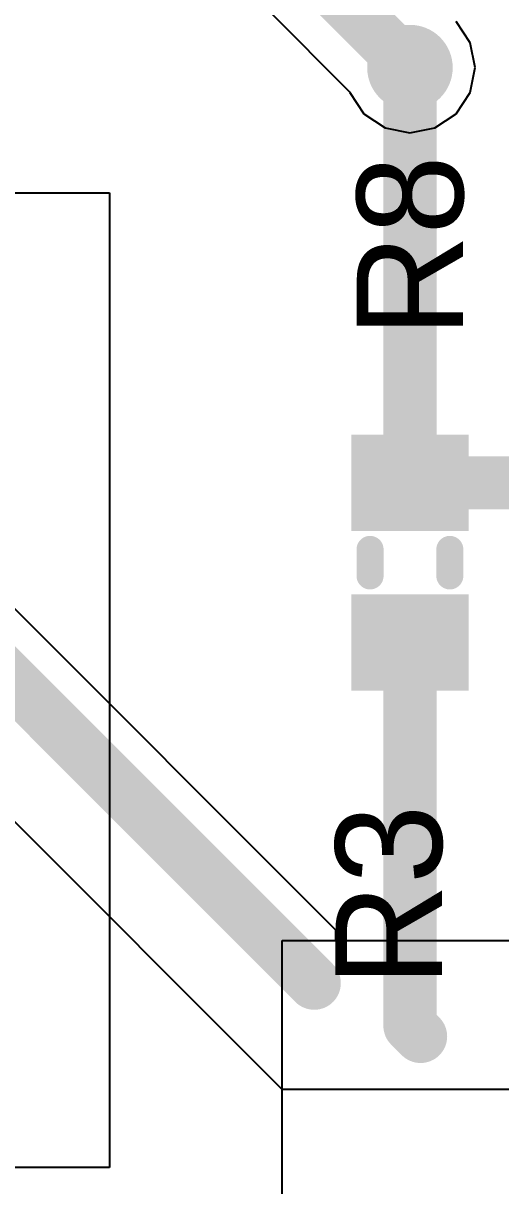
# Model space of a CAD drawing. Header units: millimetres. Extents: x -0.1 to 49.1, y -0.1 to 70.1.
# Drawn here: x 32.36 to 36.85, y 48 to 58.92 of the extents above; entities that cross this region are included whole.
import ezdxf

# ---------------------------------------------------------------- set-up
doc = ezdxf.new("R2010")
doc.units = ezdxf.units.MM
for name, color, linetype in [('BottomLayer', 5, 'Continuous'), ('BottomSolder', 6, 'Continuous'), ('MultiLayer', 9, 'Continuous'), ('TopLayer', 1, 'Continuous'), ('TopOverlay', 2, 'Continuous'), ('TopPaste', 8, 'Continuous'), ('TopSolder', 216, 'Continuous')]:
    doc.layers.add(name, color=color, linetype=linetype)

# ---------------------------------------------------------------- blocks, each defined once
blk = doc.blocks.new('R___0603__1608_________1')
at = {"layer": 'TopLayer'}
for points in [[(-0.35, -0.45), (0.35, -0.45), (-0.35, 0.45), (0.35, 0.45)], [(1.15, -0.45), (1.85, -0.45), (1.15, 0.45), (1.85, 0.45)]]:
    blk.add_solid(points, dxfattribs=at)
at = {"layer": 'TopOverlay', "const_width": 0.254}
for points in [[(0.625, 0.375), (0.875, 0.375)], [(0.625, -0.375), (0.875, -0.375)]]:
    blk.add_lwpolyline(points, dxfattribs=at)
at = {"layer": 'TopOverlay', "const_width": 0.127}
for points in [[(0.562, 0.375, 1), (0.689, 0.375, 1)], [(0.811, 0.375, 1), (0.938, 0.375, 1)], [(0.562, -0.375, 1), (0.689, -0.375, 1)], [(0.811, -0.375, 1), (0.938, -0.375, 1)]]:
    blk.add_lwpolyline(points, format="xyb", close=True, dxfattribs=at)
at = {"layer": 'TopPaste'}
for points in [[(-0.35, -0.45), (0.35, -0.45), (-0.35, 0.45), (0.35, 0.45)], [(1.15, -0.45), (1.85, -0.45), (1.15, 0.45), (1.85, 0.45)]]:
    blk.add_solid(points, dxfattribs=at)
at = {"layer": 'TopSolder'}
for points in [[(-0.452, -0.552), (0.452, -0.552), (-0.452, 0.552), (0.452, 0.552)], [(1.048, -0.552), (1.952, -0.552), (1.048, 0.552), (1.952, 0.552)]]:
    blk.add_solid(points, dxfattribs=at)

msp = doc.modelspace()

# ---------------------------------------------------------------- linework, layer by layer
at = {"layer": 'BottomLayer'}
for p, q in [((34.668, 59.039), (35.433, 58.274)), ((36.565, 58.734), (36.433, 58.933)), ((36.612, 58.5), (36.565, 58.734)), ((36.565, 58.266), (36.612, 58.5)), ((35.433, 58.274), (35.435, 58.266)), ((35.435, 58.266), (35.567, 58.067)), ((36.433, 58.067), (36.565, 58.266)), ((35.567, 58.067), (35.766, 57.935)), ((36.234, 57.935), (36.433, 58.067)), ((35.766, 57.935), (36, 57.888)), ((36, 57.888), (36.234, 57.935))]:
    msp.add_line(p, q, dxfattribs=at)
at = {"layer": 'BottomLayer', "const_width": 0.5}
msp.add_lwpolyline([(34.9, 59.6), (36, 58.5)], dxfattribs=at)
at = {"layer": 'BottomLayer'}
for points, const_width in [([(35.85, 58.5, 1), (36.15, 58.5, 1)], 0.3), ([(35.875, 58.5, 1), (36.125, 58.5, 1)], 0.25)]:
    msp.add_lwpolyline(points, format="xyb", close=True, dxfattribs=dict(at, const_width=const_width))
at = {"layer": 'BottomSolder', "const_width": 0.402}
msp.add_lwpolyline([(35.799, 58.5, 1), (36.201, 58.5, 1)], format="xyb", close=True, dxfattribs=at)
at = {"layer": 'MultiLayer', "const_width": 0.3}
msp.add_lwpolyline([(35.85, 58.5, 1), (36.15, 58.5, 1)], format="xyb", close=True, dxfattribs=at)
at = {"layer": 'TopLayer'}
for p, q in [((28.3, 57.4), (35.3, 50.4)), ((34.8, 48.9), (26.9, 56.8)), ((35.3, 50.4), (35.3, 50.3)), ((34.8, 46.6), (34.8, 50.3)), ((34.8, 50.3), (37.096, 50.3)), ((35.3, 50.3), (37.096, 50.3)), ((38.3, 48.9), (34.8, 48.9))]:
    msp.add_line(p, q, dxfattribs=at)
for points, const_width in [([(35.85, 58.5, 1), (36.15, 58.5, 1)], 0.3), ([(35.875, 58.5, 1), (36.125, 58.5, 1)], 0.25), ([(35.875, 54.6, 1), (36.125, 54.6, 1)], 0.25), ([(35.875, 54.6, 1), (36.125, 54.6, 1)], 0.25), ([(35.875, 53.1, 1), (36.125, 53.1, 1)], 0.25), ([(34.975, 49.9, 1), (35.225, 49.9, 1)], 0.25), ([(35.875, 49.5, 1), (36.125, 49.5, 1)], 0.25), ([(35.875, 49.5, 1), (36.125, 49.5, 1)], 0.25), ([(35.975, 49.4, 1), (36.225, 49.4, 1)], 0.25)]:
    msp.add_lwpolyline(points, format="xyb", close=True, dxfattribs=dict(at, const_width=const_width))
at = {"layer": 'TopLayer', "const_width": 0.5}
for points in [[(36, 54.6), (36, 58.5)], [(28, 57), (35.1, 49.9)], [(36, 54.6), (37.8, 54.6)], [(36, 49.5), (36, 53.1)], [(36, 49.5), (36.1, 49.4)]]:
    msp.add_lwpolyline(points, dxfattribs=at)
at = {"layer": 'TopOverlay'}
for p, q in [((24.02, 57.323), (33.174, 57.323)), ((33.174, 57.323), (33.174, 57.3)), ((33.174, 57.3), (33.174, 57.277)), ((33.174, 57.277), (33.174, 57.254)), ((33.174, 57.254), (33.174, 57.232)), ((33.174, 57.232), (33.174, 57.209)), ((33.174, 57.209), (33.174, 57.186)), ((33.174, 57.186), (33.174, 57.163)), ((33.174, 57.163), (33.174, 57.14)), ((33.174, 57.14), (33.174, 57.117)), ((33.174, 57.117), (33.174, 57.094)), ((33.174, 57.094), (33.174, 57.071)), ((33.174, 57.071), (33.174, 57.049)), ((33.174, 57.049), (33.174, 57.026)), ((33.174, 57.026), (33.174, 57.003)), ((33.174, 57.003), (33.174, 56.98)), ((33.174, 56.98), (33.174, 56.957)), ((33.174, 56.957), (33.174, 56.934)), ((33.174, 56.934), (33.174, 56.911)), ((33.174, 56.911), (33.174, 56.888)), ((33.174, 56.888), (33.174, 56.865)), ((33.174, 56.865), (33.174, 56.843)), ((33.174, 56.843), (33.174, 56.82)), ((33.174, 56.82), (33.174, 56.797)), ((33.174, 56.797), (33.174, 56.774)), ((33.174, 56.774), (33.174, 56.751)), ((33.174, 56.751), (33.174, 56.728)), ((33.174, 56.728), (33.174, 56.705)), ((33.174, 56.705), (33.174, 56.682)), ((33.174, 56.682), (33.174, 56.659)), ((33.174, 56.659), (33.174, 56.637)), ((33.174, 56.637), (33.174, 56.614)), ((33.174, 56.614), (33.174, 56.591)), ((33.174, 56.591), (33.174, 56.568)), ((33.174, 56.568), (33.174, 56.545)), ((33.174, 56.545), (33.174, 56.522)), ((33.174, 56.522), (33.174, 56.499)), ((33.174, 56.499), (33.174, 56.476)), ((33.174, 56.476), (33.174, 56.453)), ((33.174, 56.453), (33.174, 56.431)), ((33.174, 56.431), (33.174, 56.408)), ((33.174, 56.408), (33.174, 56.385)), ((33.174, 56.385), (33.174, 56.362)), ((33.174, 56.362), (33.174, 56.339)), ((33.174, 56.339), (33.174, 56.316)), ((33.174, 56.316), (33.174, 56.293)), ((33.174, 56.293), (33.174, 56.27)), ((33.174, 56.27), (33.174, 56.248)), ((33.174, 56.248), (33.174, 56.225)), ((33.174, 56.225), (33.174, 56.202)), ((33.174, 56.202), (33.174, 56.179)), ((33.174, 56.179), (33.174, 56.156)), ((33.174, 56.156), (33.174, 56.133)), ((33.174, 56.133), (33.174, 56.11)), ((33.174, 56.11), (33.174, 56.087)), ((33.174, 56.087), (33.174, 56.064)), ((33.174, 56.064), (33.174, 56.042)), ((33.174, 56.042), (33.174, 56.019)), ((33.174, 56.019), (33.174, 55.996)), ((33.174, 55.996), (33.174, 55.973)), ((33.174, 55.973), (33.174, 55.95)), ((33.174, 55.95), (33.174, 55.927)), ((33.174, 55.927), (33.174, 55.904)), ((33.174, 55.904), (33.174, 55.881)), ((33.174, 55.881), (33.174, 55.858)), ((33.174, 55.858), (33.174, 55.836)), ((33.174, 55.836), (33.174, 55.813)), ((33.174, 55.813), (33.174, 55.79)), ((33.174, 55.79), (33.174, 55.767)), ((33.174, 55.767), (33.174, 55.744)), ((33.174, 55.744), (33.174, 55.721)), ((33.174, 55.721), (33.174, 55.698)), ((33.174, 55.698), (33.174, 55.675)), ((33.174, 55.675), (33.174, 55.653)), ((33.174, 55.653), (33.174, 55.63)), ((33.174, 55.63), (33.174, 55.607)), ((33.174, 55.607), (33.174, 55.584)), ((33.174, 55.584), (33.174, 55.561)), ((33.174, 55.561), (33.174, 55.538)), ((33.174, 55.538), (33.174, 55.515)), ((33.174, 55.515), (33.174, 55.492)), ((33.174, 55.492), (33.174, 55.469)), ((33.174, 55.469), (33.174, 55.447)), ((33.174, 55.447), (33.174, 55.424)), ((33.174, 55.424), (33.174, 55.401)), ((33.174, 55.401), (33.174, 55.378)), ((33.174, 55.378), (33.174, 55.355)), ((33.174, 55.355), (33.174, 55.332)), ((33.174, 55.332), (33.174, 55.309)), ((33.174, 55.309), (33.174, 55.286)), ((33.174, 55.286), (33.174, 55.263)), ((33.174, 55.263), (33.174, 55.241)), ((33.174, 55.241), (33.174, 55.218)), ((33.174, 55.218), (33.174, 55.195)), ((33.174, 55.195), (33.174, 55.172)), ((33.174, 55.172), (33.174, 55.149)), ((33.174, 55.149), (33.174, 55.126)), ((33.174, 55.126), (33.174, 55.103)), ((33.174, 55.103), (33.174, 55.08)), ((33.174, 55.08), (33.174, 55.058)), ((33.174, 55.058), (33.174, 55.035)), ((33.174, 55.035), (33.174, 55.012)), ((33.174, 55.012), (33.174, 54.989)), ((33.174, 54.989), (33.174, 54.966)), ((33.174, 54.966), (33.174, 54.943)), ((33.174, 54.943), (33.174, 54.92)), ((33.174, 54.92), (33.174, 54.897)), ((33.174, 54.897), (33.174, 54.874)), ((33.174, 54.874), (33.174, 54.852)), ((33.174, 54.852), (33.174, 54.829)), ((33.174, 54.829), (33.174, 54.806)), ((33.174, 54.806), (33.174, 54.783)), ((33.174, 54.783), (33.174, 54.76)), ((33.174, 54.76), (33.174, 54.737)), ((33.174, 54.737), (33.174, 54.714)), ((33.174, 54.714), (33.174, 54.691)), ((33.174, 54.691), (33.174, 54.668)), ((33.174, 54.668), (33.174, 54.646)), ((33.174, 54.646), (33.174, 54.623)), ((33.174, 54.623), (33.174, 54.6)), ((33.174, 54.6), (33.174, 54.577)), ((33.174, 54.577), (33.174, 54.554)), ((33.174, 54.554), (33.174, 54.531)), ((33.174, 54.531), (33.174, 54.508)), ((33.174, 54.508), (33.174, 54.485)), ((33.174, 54.485), (33.174, 54.463)), ((33.174, 54.463), (33.174, 54.44)), ((33.174, 54.44), (33.174, 54.417)), ((33.174, 54.417), (33.174, 54.394)), ((33.174, 54.394), (33.174, 54.371)), ((33.174, 54.371), (33.174, 54.348)), ((33.174, 54.348), (33.174, 54.325)), ((33.174, 54.325), (33.174, 54.302)), ((33.174, 54.302), (33.174, 54.279)), ((33.174, 54.279), (33.174, 54.257)), ((33.174, 54.257), (33.174, 54.234)), ((33.174, 54.234), (33.174, 54.211)), ((33.174, 54.211), (33.174, 54.188)), ((33.174, 54.188), (33.174, 54.165)), ((33.174, 54.165), (33.174, 54.142)), ((33.174, 54.142), (33.174, 54.119)), ((33.174, 54.119), (33.174, 54.096)), ((33.174, 54.096), (33.174, 54.073)), ((33.174, 54.073), (33.174, 54.051)), ((33.174, 54.051), (33.174, 54.028)), ((33.174, 54.028), (33.174, 54.005)), ((33.174, 54.005), (33.174, 53.982)), ((33.174, 53.982), (33.174, 53.959)), ((33.174, 53.959), (33.174, 53.936)), ((33.174, 53.936), (33.174, 53.913)), ((33.174, 53.913), (33.174, 53.89)), ((33.174, 53.89), (33.174, 53.868)), ((33.174, 53.868), (33.174, 53.845)), ((33.174, 53.845), (33.174, 53.822)), ((33.174, 53.822), (33.174, 53.799)), ((33.174, 53.799), (33.174, 53.776)), ((33.174, 53.776), (33.174, 53.753)), ((33.174, 53.753), (33.174, 53.73)), ((33.174, 53.73), (33.174, 53.707)), ((33.174, 53.707), (33.174, 53.684)), ((33.174, 53.684), (33.174, 53.662)), ((33.174, 53.662), (33.174, 53.639)), ((33.174, 53.639), (33.174, 53.616)), ((33.174, 53.616), (33.174, 53.593)), ((33.174, 53.593), (33.174, 53.57)), ((33.174, 53.57), (33.174, 53.547)), ((33.174, 53.547), (33.174, 53.524)), ((33.174, 53.524), (33.174, 53.501)), ((33.174, 53.501), (33.174, 53.478)), ((33.174, 53.478), (33.174, 53.456)), ((33.174, 53.456), (33.174, 53.433)), ((33.174, 53.433), (33.174, 53.41)), ((33.174, 53.41), (33.174, 53.387)), ((33.174, 53.387), (33.174, 53.364)), ((33.174, 53.364), (33.174, 53.341)), ((33.174, 53.341), (33.174, 53.318)), ((33.174, 53.318), (33.174, 53.295)), ((33.174, 53.295), (33.174, 53.273)), ((33.174, 53.273), (33.174, 53.25)), ((33.174, 53.25), (33.174, 53.227)), ((33.174, 53.227), (33.174, 53.204)), ((33.174, 53.204), (33.174, 53.181)), ((33.174, 53.181), (33.174, 53.158)), ((33.174, 53.158), (33.174, 53.135)), ((33.174, 53.135), (33.174, 53.112)), ((33.174, 53.112), (33.174, 53.089)), ((33.174, 53.089), (33.174, 53.067)), ((33.174, 53.067), (33.174, 53.044)), ((33.174, 53.044), (33.174, 53.021)), ((33.174, 53.021), (33.174, 52.998)), ((33.174, 52.998), (33.174, 52.975)), ((33.174, 52.975), (33.174, 52.952)), ((33.174, 52.952), (33.174, 52.929)), ((33.174, 52.929), (33.174, 52.906)), ((33.174, 52.906), (33.174, 52.883)), ((33.174, 52.883), (33.174, 52.861)), ((33.174, 52.861), (33.174, 52.838)), ((33.174, 52.838), (33.174, 52.815)), ((33.174, 52.815), (33.174, 52.792)), ((33.174, 52.792), (33.174, 52.769)), ((33.174, 52.769), (33.174, 52.746)), ((33.174, 52.746), (33.174, 52.723)), ((33.174, 52.723), (33.174, 52.7)), ((33.174, 52.7), (33.174, 52.678)), ((33.174, 52.678), (33.174, 52.655)), ((33.174, 52.655), (33.174, 52.632)), ((33.174, 52.632), (33.174, 52.609)), ((33.174, 52.609), (33.174, 52.586)), ((33.174, 52.586), (33.174, 52.563)), ((33.174, 52.563), (33.174, 52.54)), ((33.174, 52.54), (33.174, 52.517)), ((33.174, 52.517), (33.174, 52.494)), ((33.174, 52.494), (33.174, 52.472)), ((33.174, 52.472), (33.174, 52.449)), ((33.174, 52.449), (33.174, 52.426)), ((33.174, 52.426), (33.174, 52.403)), ((33.174, 52.403), (33.174, 52.38)), ((33.174, 52.38), (33.174, 52.357)), ((33.174, 52.357), (33.174, 52.334)), ((33.174, 52.334), (33.174, 52.311)), ((33.174, 52.311), (33.174, 52.288)), ((33.174, 52.288), (33.174, 52.266)), ((33.174, 52.266), (33.174, 52.243)), ((33.174, 52.243), (33.174, 52.22)), ((33.174, 52.22), (33.174, 52.197)), ((33.174, 52.197), (33.174, 52.174)), ((33.174, 52.174), (33.174, 52.151)), ((33.174, 52.151), (33.174, 52.128)), ((33.174, 52.128), (33.174, 52.105)), ((33.174, 52.105), (33.174, 52.083)), ((33.174, 52.083), (33.174, 52.06)), ((33.174, 52.06), (33.174, 52.037)), ((33.174, 52.037), (33.174, 52.014)), ((33.174, 52.014), (33.174, 51.991)), ((33.174, 51.991), (33.174, 51.968)), ((33.174, 51.968), (33.174, 51.945)), ((33.174, 51.945), (33.174, 51.922)), ((33.174, 51.922), (33.174, 51.899)), ((33.174, 51.899), (33.174, 51.877)), ((33.174, 51.877), (33.174, 51.854)), ((33.174, 51.854), (33.174, 51.831)), ((33.174, 51.831), (33.174, 51.808)), ((33.174, 51.808), (33.174, 51.785)), ((33.174, 51.785), (33.174, 51.762)), ((33.174, 51.762), (33.174, 51.739)), ((33.174, 51.739), (33.174, 51.716)), ((33.174, 51.716), (33.174, 51.693)), ((33.174, 51.693), (33.174, 51.671)), ((33.174, 51.671), (33.174, 51.648)), ((33.174, 51.648), (33.174, 51.625)), ((33.174, 51.625), (33.174, 51.602)), ((33.174, 51.602), (33.174, 51.579)), ((33.174, 51.579), (33.174, 51.556)), ((33.174, 51.556), (33.174, 51.533)), ((33.174, 51.533), (33.174, 51.51)), ((33.174, 51.51), (33.174, 51.488)), ((33.174, 51.488), (33.174, 51.465)), ((33.174, 51.465), (33.174, 51.442)), ((33.174, 51.442), (33.174, 51.419)), ((33.174, 51.419), (33.174, 51.396)), ((33.174, 51.396), (33.174, 51.373)), ((33.174, 51.373), (33.174, 51.35)), ((33.174, 51.35), (33.174, 51.327)), ((33.174, 51.327), (33.174, 51.304)), ((33.174, 51.304), (33.174, 51.282)), ((33.174, 51.282), (33.174, 51.259)), ((33.174, 51.259), (33.174, 51.236)), ((33.174, 51.236), (33.174, 51.213)), ((33.174, 51.213), (33.174, 51.19)), ((33.174, 51.19), (33.174, 51.167)), ((33.174, 51.167), (33.174, 51.144)), ((33.174, 51.144), (33.174, 51.121)), ((33.174, 51.121), (33.174, 51.098)), ((33.174, 51.098), (33.174, 51.076)), ((33.174, 51.076), (33.174, 51.053)), ((33.174, 51.053), (33.174, 51.03)), ((33.174, 51.03), (33.174, 51.007)), ((33.174, 51.007), (33.174, 50.984)), ((33.174, 50.984), (33.174, 50.961)), ((33.174, 50.961), (33.174, 50.938)), ((33.174, 50.938), (33.174, 50.915)), ((33.174, 50.915), (33.174, 50.893)), ((33.174, 50.893), (33.174, 50.87)), ((33.174, 50.87), (33.174, 50.847)), ((33.174, 50.847), (33.174, 50.824)), ((33.174, 50.824), (33.174, 50.801)), ((33.174, 50.801), (33.174, 50.778)), ((33.174, 50.778), (33.174, 50.755)), ((33.174, 50.755), (33.174, 50.732)), ((33.174, 50.732), (33.174, 50.709)), ((33.174, 50.709), (33.174, 50.687)), ((33.174, 50.687), (33.174, 50.664)), ((33.174, 50.664), (33.174, 50.641)), ((33.174, 50.641), (33.174, 50.618)), ((33.174, 50.618), (33.174, 50.595)), ((33.174, 50.595), (33.174, 50.572)), ((33.174, 50.572), (33.174, 50.549)), ((33.174, 50.549), (33.174, 50.526)), ((33.174, 50.526), (33.174, 50.503)), ((33.174, 50.503), (33.174, 50.481)), ((33.174, 50.481), (33.174, 50.458)), ((33.174, 50.458), (33.174, 50.435)), ((33.174, 50.435), (33.174, 50.412)), ((33.174, 50.412), (33.174, 50.389)), ((33.174, 50.389), (33.174, 50.366)), ((33.174, 50.366), (33.174, 50.343)), ((33.174, 50.343), (33.174, 50.32)), ((33.174, 50.32), (33.174, 50.298)), ((33.174, 50.298), (33.174, 50.275)), ((33.174, 50.275), (33.174, 50.252)), ((33.174, 50.252), (33.174, 50.229)), ((33.174, 50.229), (33.174, 50.206)), ((33.174, 50.206), (33.174, 50.183)), ((33.174, 50.183), (33.174, 50.16)), ((33.174, 50.16), (33.174, 50.137)), ((33.174, 50.137), (33.174, 50.114)), ((33.174, 50.114), (33.174, 50.092)), ((33.174, 50.092), (33.174, 50.069)), ((33.174, 50.069), (33.174, 50.046)), ((33.174, 50.046), (33.174, 50.023)), ((33.174, 50.023), (33.174, 50)), ((33.174, 50), (33.174, 49.977)), ((33.174, 49.977), (33.174, 49.954)), ((33.174, 49.954), (33.174, 49.931)), ((33.174, 49.931), (33.174, 49.908)), ((33.174, 49.908), (33.174, 49.886)), ((33.174, 49.886), (33.174, 49.863)), ((33.174, 49.863), (33.174, 49.84)), ((33.174, 49.84), (33.174, 49.817)), ((33.174, 49.817), (33.174, 49.794)), ((33.174, 49.794), (33.174, 49.771)), ((33.174, 49.771), (33.174, 49.748)), ((33.174, 49.748), (33.174, 49.725)), ((33.174, 49.725), (33.174, 49.702)), ((33.174, 49.702), (33.174, 49.68)), ((33.174, 49.68), (33.174, 49.657)), ((33.174, 49.657), (33.174, 49.634)), ((33.174, 49.634), (33.174, 49.611)), ((33.174, 49.611), (33.174, 49.588)), ((33.174, 49.588), (33.174, 49.565)), ((33.174, 49.565), (33.174, 49.542)), ((33.174, 49.542), (33.174, 49.519)), ((33.174, 49.519), (33.174, 49.497)), ((33.174, 49.497), (33.174, 49.474)), ((33.174, 49.474), (33.174, 49.451)), ((33.174, 49.451), (33.174, 49.428)), ((33.174, 49.428), (33.174, 49.405)), ((33.174, 49.405), (33.174, 49.382)), ((33.174, 49.382), (33.174, 49.359)), ((33.174, 49.359), (33.174, 49.336)), ((33.174, 49.336), (33.174, 49.313)), ((33.174, 49.313), (33.174, 49.291)), ((33.174, 49.291), (33.174, 49.268)), ((33.174, 49.268), (33.174, 49.245)), ((33.174, 49.245), (33.174, 49.222)), ((33.174, 49.222), (33.174, 49.199)), ((33.174, 49.199), (33.174, 49.176)), ((33.174, 49.176), (33.174, 49.153)), ((33.174, 49.153), (33.174, 49.13)), ((33.174, 49.13), (33.174, 49.107)), ((33.174, 49.107), (33.174, 49.085)), ((33.174, 49.085), (33.174, 49.062)), ((33.174, 49.062), (33.174, 49.039)), ((33.174, 49.039), (33.174, 49.016)), ((33.174, 49.016), (33.174, 48.993)), ((33.174, 48.993), (33.174, 48.97)), ((33.174, 48.97), (33.174, 48.947)), ((33.174, 48.947), (33.174, 48.924)), ((33.174, 48.924), (33.174, 48.902)), ((33.174, 48.902), (33.174, 48.879)), ((33.174, 48.879), (33.174, 48.856)), ((33.174, 48.856), (33.174, 48.833)), ((33.174, 48.833), (33.174, 48.81)), ((33.174, 48.81), (33.174, 48.787)), ((33.174, 48.787), (33.174, 48.764)), ((33.174, 48.764), (33.174, 48.741)), ((33.174, 48.741), (33.174, 48.718)), ((33.174, 48.718), (33.174, 48.696)), ((33.174, 48.696), (33.174, 48.673)), ((33.174, 48.673), (33.174, 48.65)), ((33.174, 48.65), (33.174, 48.627)), ((33.174, 48.627), (33.174, 48.604)), ((33.174, 48.604), (33.174, 48.581)), ((33.174, 48.581), (33.174, 48.558)), ((33.174, 48.558), (33.174, 48.535)), ((33.174, 48.535), (33.174, 48.512)), ((33.174, 48.512), (33.174, 48.49)), ((33.174, 48.49), (33.174, 48.467)), ((33.174, 48.467), (33.174, 48.444)), ((33.174, 48.444), (33.174, 48.421)), ((33.174, 48.421), (33.174, 48.398)), ((33.174, 48.398), (33.174, 48.375)), ((33.174, 48.375), (33.174, 48.352)), ((33.174, 48.352), (33.174, 48.329)), ((33.174, 48.329), (33.174, 48.307)), ((33.174, 48.307), (33.174, 48.284)), ((33.174, 48.284), (33.174, 48.261)), ((33.174, 48.169), (24.02, 48.169)), ((33.174, 48.261), (33.174, 48.238)), ((33.174, 48.238), (33.174, 48.215)), ((33.174, 48.215), (33.174, 48.192)), ((33.174, 48.192), (33.174, 48.169))]:
    msp.add_line(p, q, dxfattribs=at)
at = {"layer": 'TopSolder', "const_width": 0.402}
msp.add_lwpolyline([(35.799, 58.5, 1), (36.201, 58.5, 1)], format="xyb", close=True, dxfattribs=at)

# ---------------------------------------------------------------- block references
at = {"rotation": 90}
msp.add_blockref('R___0603__1608_________1', (36, 53.1), dxfattribs=at)

# ---------------------------------------------------------------- texts
at = {"layer": 'TopOverlay'}
for s, p in [('R8', (36.5, 55.967)), ('R3', (36.3, 49.867))]:
    msp.add_text(s, height=1, rotation=90, dxfattribs=at).set_placement(p)

doc.saveas('drawing.dxf')
